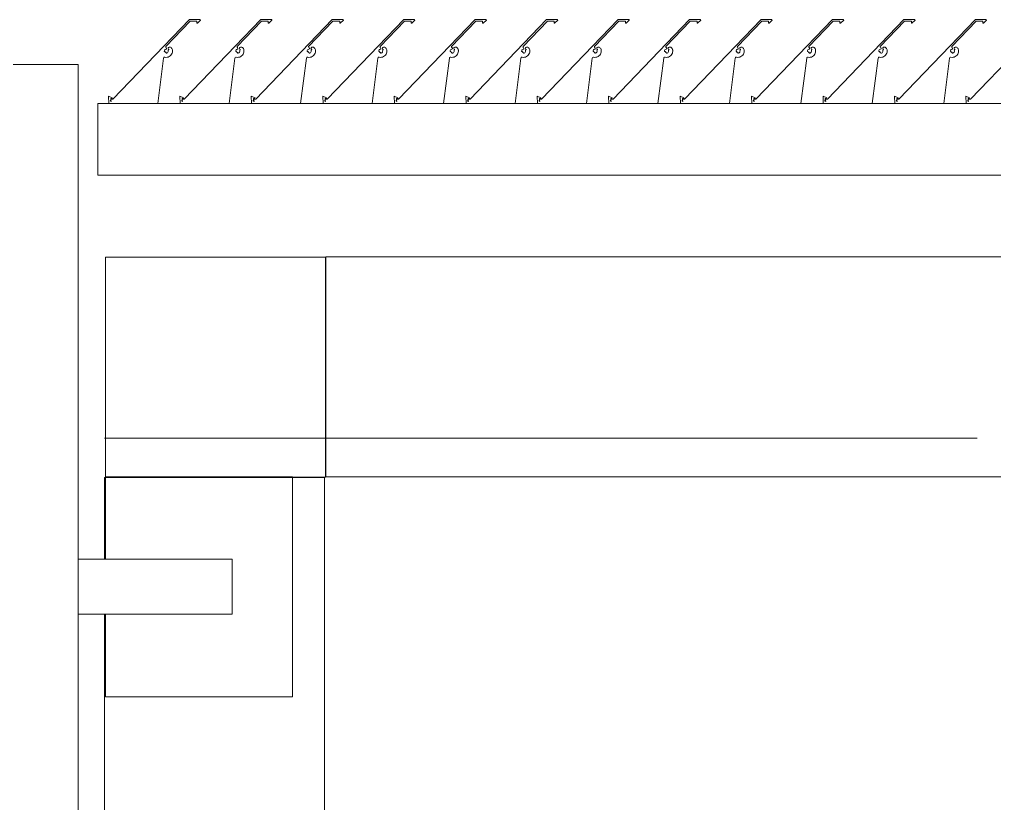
# Model space of a CAD drawing. Header units: millimetres. Extents: x -220592 to 404889, y -217665 to 38245.
# Drawn here: x 7743.56 to 7752.43, y -47856.54 to -47849.41 of the extents above; entities that cross this region are included whole.
import ezdxf

# ---------------------------------------------------------------- set-up
doc = ezdxf.new("R2010")
doc.units = ezdxf.units.MM
doc.linetypes.add('XKITLINE00', pattern=[0])
doc.layers.add('Part', color=7, linetype='Continuous', lineweight=0)
doc.layers.add('S-GRID', color=7, linetype='Continuous', lineweight=0)

# ---------------------------------------------------------------- blocks, each defined once
blk = doc.blocks.new('*A14995')
at = {"layer": 'Part', "color": 7, "linetype": 'XKITLINE00', "lineweight": 0}
for p, q in [((8.704217, 358.65), (8.704217, 356.65)), ((8.704217, 358.65), (39.399959, 358.65)), ((8.704217, 356.65), (90.53, 356.65))]:
    blk.add_line(p, q, dxfattribs=at)
blk = doc.blocks.new('*A15002')
at = {"layer": 'Part', "color": 7, "linetype": 'XKITLINE00', "lineweight": 0}
for p, q in [((8.7, 358.647687), (6.7, 358.647687)), ((6.7, 358.647687), (6.7, 356.647687)), ((8.7, 356.647687), (8.7, 358.647687)), ((6.7, 356.647687), (8.7, 356.647687))]:
    blk.add_line(p, q, dxfattribs=at)
blk = doc.blocks.new('*A15023')
at = {"layer": 'Part', "color": 7, "linetype": 'XKITLINE00', "lineweight": 0}
for p, q in [((14.565416, 360.082606), (15.261662, 360.807728)), ((15.268029, 360.792693), (15.046626, 360.561677)), ((15.261662, 360.807728), (15.360813, 360.807175)), ((15.329375, 360.79235), (15.268029, 360.792693)), ((15.329472, 360.77493), (15.329375, 360.79235)), ((15.334393, 360.773845), (15.329472, 360.77493)), ((15.363281, 360.802494), (15.334393, 360.773845)), ((15.360813, 360.807175), (15.363281, 360.802494)), ((15.034502, 360.524465), (15.03408, 360.517793)), ((15.03408, 360.517793), (15.04147, 360.515471)), ((15.037292, 360.530541), (15.034502, 360.524465)), ((15.042078, 360.535208), (15.037292, 360.530541)), ((15.04147, 360.515471), (15.042414, 360.508306)), ((15.049652, 360.538322), (15.042078, 360.535208)), ((15.042414, 360.508306), (15.049474, 360.509475)), ((15.046626, 360.561677), (15.045534, 360.556518)), ((15.045534, 360.556518), (15.050161, 360.552863)), ((15.049474, 360.509475), (15.05058, 360.50177)), ((15.053809, 360.542505), (15.049652, 360.538322)), ((15.050161, 360.552863), (15.054015, 360.548399)), ((15.05058, 360.50177), (15.057064, 360.502339)), ((15.054015, 360.548399), (15.053809, 360.542505)), ((15.057064, 360.502339), (15.062938, 360.505141)), ((15.062938, 360.505141), (15.06746, 360.509823)), ((15.06746, 360.509823), (15.070058, 360.515791)), ((15.068195, 360.543148), (15.068207, 360.549226)), ((15.071413, 360.537992), (15.068195, 360.543148)), ((15.068207, 360.549226), (15.071444, 360.55437)), ((15.069497, 360.528209), (15.071904, 360.53302)), ((15.070402, 360.522291), (15.069497, 360.528209)), ((15.070058, 360.515791), (15.070402, 360.522291)), ((15.076885, 360.53505), (15.071413, 360.537992)), ((15.071444, 360.55437), (15.076918, 360.55701)), ((15.071904, 360.53302), (15.076885, 360.53505)), ((15.076918, 360.55701), (15.084688, 360.556514)), ((15.084688, 360.556514), (15.090184, 360.554779)), ((15.090184, 360.554779), (15.095247, 360.552025)), ((15.095247, 360.552025), (15.09969, 360.548353)), ((15.09969, 360.548353), (15.103348, 360.5439)), ((15.105133, 360.500688), (15.10076, 360.491425)), ((15.103348, 360.5439), (15.106088, 360.53883)), ((15.107756, 360.510589), (15.105133, 360.500688)), ((15.106088, 360.53883), (15.107807, 360.533329)), ((15.108541, 360.520802), (15.107756, 360.510589)), ((15.107807, 360.533329), (15.108443, 360.527601)), ((15.108443, 360.527601), (15.108541, 360.520802)), ((15.026782, 360.456812), (14.973778, 360.043004)), ((15.028972, 360.461887), (15.026782, 360.456812)), ((15.033524, 360.465024), (15.028972, 360.461887)), ((15.039046, 360.465263), (15.033524, 360.465024)), ((15.04918, 360.463777), (15.039046, 360.465263)), ((15.059416, 360.464152), (15.04918, 360.463777)), ((15.069415, 360.466375), (15.059416, 360.464152)), ((15.078845, 360.470373), (15.069415, 360.466375)), ((15.087395, 360.476013), (15.078845, 360.470373)), ((15.094782, 360.483109), (15.087395, 360.476013)), ((15.10076, 360.491425), (15.094782, 360.483109)), ((14.528074, 360.043004), (14.52546, 360.110499)), ((14.52546, 360.110499), (14.558947, 360.094964)), ((14.546344, 360.089712), (14.543204, 360.064729)), ((14.543204, 360.064729), (14.549777, 360.062693)), ((14.558535, 360.089841), (14.546344, 360.089712)), ((14.546873, 360.079709), (14.565416, 360.082606)), ((14.549777, 360.062693), (14.546873, 360.079709)), ((14.558947, 360.094964), (14.558535, 360.089841))]:
    blk.add_line(p, q, dxfattribs=at)
blk = doc.blocks.new('*A15024')
at = {"layer": 'Part', "color": 7, "linetype": 'XKITLINE00', "lineweight": 0}
for p, q in [((13.915416, 360.082606), (14.611662, 360.807728)), ((14.618029, 360.792693), (14.396626, 360.561677)), ((14.611662, 360.807728), (14.710813, 360.807175)), ((14.679375, 360.79235), (14.618029, 360.792693)), ((14.679472, 360.77493), (14.679375, 360.79235)), ((14.684393, 360.773845), (14.679472, 360.77493)), ((14.713281, 360.802494), (14.684393, 360.773845)), ((14.710813, 360.807175), (14.713281, 360.802494)), ((14.384502, 360.524465), (14.38408, 360.517793)), ((14.38408, 360.517793), (14.39147, 360.515471)), ((14.387292, 360.530541), (14.384502, 360.524465)), ((14.392078, 360.535208), (14.387292, 360.530541)), ((14.39147, 360.515471), (14.392414, 360.508306)), ((14.399652, 360.538322), (14.392078, 360.535208)), ((14.392414, 360.508306), (14.399474, 360.509475)), ((14.396626, 360.561677), (14.395534, 360.556518)), ((14.395534, 360.556518), (14.400161, 360.552863)), ((14.399474, 360.509475), (14.40058, 360.50177)), ((14.403809, 360.542505), (14.399652, 360.538322)), ((14.400161, 360.552863), (14.404015, 360.548399)), ((14.40058, 360.50177), (14.407064, 360.502339)), ((14.404015, 360.548399), (14.403809, 360.542505)), ((14.407064, 360.502339), (14.412938, 360.505141)), ((14.412938, 360.505141), (14.41746, 360.509823)), ((14.41746, 360.509823), (14.420058, 360.515791)), ((14.418195, 360.543148), (14.418207, 360.549226)), ((14.421413, 360.537992), (14.418195, 360.543148)), ((14.418207, 360.549226), (14.421444, 360.55437)), ((14.419497, 360.528209), (14.421904, 360.53302)), ((14.420402, 360.522291), (14.419497, 360.528209)), ((14.420058, 360.515791), (14.420402, 360.522291)), ((14.426885, 360.53505), (14.421413, 360.537992)), ((14.421444, 360.55437), (14.426918, 360.55701)), ((14.421904, 360.53302), (14.426885, 360.53505)), ((14.426918, 360.55701), (14.434688, 360.556514)), ((14.434688, 360.556514), (14.440184, 360.554779)), ((14.440184, 360.554779), (14.445247, 360.552025)), ((14.445247, 360.552025), (14.44969, 360.548353)), ((14.44969, 360.548353), (14.453348, 360.5439)), ((14.455133, 360.500688), (14.45076, 360.491425)), ((14.453348, 360.5439), (14.456088, 360.53883)), ((14.457756, 360.510589), (14.455133, 360.500688)), ((14.456088, 360.53883), (14.457807, 360.533329)), ((14.458541, 360.520802), (14.457756, 360.510589)), ((14.457807, 360.533329), (14.458443, 360.527601)), ((14.458443, 360.527601), (14.458541, 360.520802)), ((14.376782, 360.456812), (14.323778, 360.043004)), ((14.378972, 360.461887), (14.376782, 360.456812)), ((14.383524, 360.465024), (14.378972, 360.461887)), ((14.389046, 360.465263), (14.383524, 360.465024)), ((14.39918, 360.463777), (14.389046, 360.465263)), ((14.409416, 360.464152), (14.39918, 360.463777)), ((14.419415, 360.466375), (14.409416, 360.464152)), ((14.428845, 360.470373), (14.419415, 360.466375)), ((14.437395, 360.476013), (14.428845, 360.470373)), ((14.444782, 360.483109), (14.437395, 360.476013)), ((14.45076, 360.491425), (14.444782, 360.483109)), ((13.878074, 360.043004), (13.87546, 360.110499)), ((13.87546, 360.110499), (13.908947, 360.094964)), ((13.896344, 360.089712), (13.893204, 360.064729)), ((13.893204, 360.064729), (13.899777, 360.062693)), ((13.908535, 360.089841), (13.896344, 360.089712)), ((13.896873, 360.079709), (13.915416, 360.082606)), ((13.899777, 360.062693), (13.896873, 360.079709)), ((13.908947, 360.094964), (13.908535, 360.089841))]:
    blk.add_line(p, q, dxfattribs=at)
blk = doc.blocks.new('*A15025')
at = {"layer": 'Part', "color": 7, "linetype": 'XKITLINE00', "lineweight": 0}
for p, q in [((13.265416, 360.082606), (13.961662, 360.807728)), ((13.968029, 360.792693), (13.746626, 360.561677)), ((13.961662, 360.807728), (14.060813, 360.807175)), ((14.029375, 360.79235), (13.968029, 360.792693)), ((14.029472, 360.77493), (14.029375, 360.79235)), ((14.034393, 360.773845), (14.029472, 360.77493)), ((14.063281, 360.802494), (14.034393, 360.773845)), ((14.060813, 360.807175), (14.063281, 360.802494)), ((13.734502, 360.524465), (13.73408, 360.517793)), ((13.73408, 360.517793), (13.74147, 360.515471)), ((13.737292, 360.530541), (13.734502, 360.524465)), ((13.742078, 360.535208), (13.737292, 360.530541)), ((13.74147, 360.515471), (13.742414, 360.508306)), ((13.749652, 360.538322), (13.742078, 360.535208)), ((13.742414, 360.508306), (13.749474, 360.509475)), ((13.746626, 360.561677), (13.745534, 360.556518)), ((13.745534, 360.556518), (13.750161, 360.552863)), ((13.749474, 360.509475), (13.75058, 360.50177)), ((13.753809, 360.542505), (13.749652, 360.538322)), ((13.750161, 360.552863), (13.754015, 360.548399)), ((13.75058, 360.50177), (13.757064, 360.502339)), ((13.754015, 360.548399), (13.753809, 360.542505)), ((13.757064, 360.502339), (13.762938, 360.505141)), ((13.762938, 360.505141), (13.76746, 360.509823)), ((13.76746, 360.509823), (13.770058, 360.515791)), ((13.768195, 360.543148), (13.768207, 360.549226)), ((13.771413, 360.537992), (13.768195, 360.543148)), ((13.768207, 360.549226), (13.771444, 360.55437)), ((13.769497, 360.528209), (13.771904, 360.53302)), ((13.770402, 360.522291), (13.769497, 360.528209)), ((13.770058, 360.515791), (13.770402, 360.522291)), ((13.776885, 360.53505), (13.771413, 360.537992)), ((13.771444, 360.55437), (13.776918, 360.55701)), ((13.771904, 360.53302), (13.776885, 360.53505)), ((13.776918, 360.55701), (13.784688, 360.556514)), ((13.784688, 360.556514), (13.790184, 360.554779)), ((13.790184, 360.554779), (13.795247, 360.552025)), ((13.795247, 360.552025), (13.79969, 360.548353)), ((13.79969, 360.548353), (13.803348, 360.5439)), ((13.805133, 360.500688), (13.80076, 360.491425)), ((13.803348, 360.5439), (13.806088, 360.53883)), ((13.807756, 360.510589), (13.805133, 360.500688)), ((13.806088, 360.53883), (13.807807, 360.533329)), ((13.808541, 360.520802), (13.807756, 360.510589)), ((13.807807, 360.533329), (13.808443, 360.527601)), ((13.808443, 360.527601), (13.808541, 360.520802)), ((13.726782, 360.456812), (13.673778, 360.043004)), ((13.728972, 360.461887), (13.726782, 360.456812)), ((13.733524, 360.465024), (13.728972, 360.461887)), ((13.739046, 360.465263), (13.733524, 360.465024)), ((13.74918, 360.463777), (13.739046, 360.465263)), ((13.759416, 360.464152), (13.74918, 360.463777)), ((13.769415, 360.466375), (13.759416, 360.464152)), ((13.778845, 360.470373), (13.769415, 360.466375)), ((13.787395, 360.476013), (13.778845, 360.470373)), ((13.794782, 360.483109), (13.787395, 360.476013)), ((13.80076, 360.491425), (13.794782, 360.483109)), ((13.228074, 360.043004), (13.22546, 360.110499)), ((13.22546, 360.110499), (13.258947, 360.094964)), ((13.246344, 360.089712), (13.243204, 360.064729)), ((13.243204, 360.064729), (13.249777, 360.062693)), ((13.258535, 360.089841), (13.246344, 360.089712)), ((13.246873, 360.079709), (13.265416, 360.082606)), ((13.249777, 360.062693), (13.246873, 360.079709)), ((13.258947, 360.094964), (13.258535, 360.089841))]:
    blk.add_line(p, q, dxfattribs=at)
blk = doc.blocks.new('*A15026')
at = {"layer": 'Part', "color": 7, "linetype": 'XKITLINE00', "lineweight": 0}
for p, q in [((12.615416, 360.082606), (13.311662, 360.807728)), ((13.318029, 360.792693), (13.096626, 360.561677)), ((13.311662, 360.807728), (13.410813, 360.807175)), ((13.379375, 360.79235), (13.318029, 360.792693)), ((13.379472, 360.77493), (13.379375, 360.79235)), ((13.384393, 360.773845), (13.379472, 360.77493)), ((13.413281, 360.802494), (13.384393, 360.773845)), ((13.410813, 360.807175), (13.413281, 360.802494)), ((13.084502, 360.524465), (13.08408, 360.517793)), ((13.08408, 360.517793), (13.09147, 360.515471)), ((13.087292, 360.530541), (13.084502, 360.524465)), ((13.092078, 360.535208), (13.087292, 360.530541)), ((13.09147, 360.515471), (13.092414, 360.508306)), ((13.099652, 360.538322), (13.092078, 360.535208)), ((13.092414, 360.508306), (13.099474, 360.509475)), ((13.096626, 360.561677), (13.095534, 360.556518)), ((13.095534, 360.556518), (13.100161, 360.552863)), ((13.099474, 360.509475), (13.10058, 360.50177)), ((13.103809, 360.542505), (13.099652, 360.538322)), ((13.100161, 360.552863), (13.104015, 360.548399)), ((13.10058, 360.50177), (13.107064, 360.502339)), ((13.104015, 360.548399), (13.103809, 360.542505)), ((13.107064, 360.502339), (13.112938, 360.505141)), ((13.112938, 360.505141), (13.11746, 360.509823)), ((13.11746, 360.509823), (13.120058, 360.515791)), ((13.118195, 360.543148), (13.118207, 360.549226)), ((13.121413, 360.537992), (13.118195, 360.543148)), ((13.118207, 360.549226), (13.121444, 360.55437)), ((13.119497, 360.528209), (13.121904, 360.53302)), ((13.120402, 360.522291), (13.119497, 360.528209)), ((13.120058, 360.515791), (13.120402, 360.522291)), ((13.126885, 360.53505), (13.121413, 360.537992)), ((13.121444, 360.55437), (13.126918, 360.55701)), ((13.121904, 360.53302), (13.126885, 360.53505)), ((13.126918, 360.55701), (13.134688, 360.556514)), ((13.134688, 360.556514), (13.140184, 360.554779)), ((13.140184, 360.554779), (13.145247, 360.552025)), ((13.145247, 360.552025), (13.14969, 360.548353)), ((13.14969, 360.548353), (13.153348, 360.5439)), ((13.155133, 360.500688), (13.15076, 360.491425)), ((13.153348, 360.5439), (13.156088, 360.53883)), ((13.157756, 360.510589), (13.155133, 360.500688)), ((13.156088, 360.53883), (13.157807, 360.533329)), ((13.158541, 360.520802), (13.157756, 360.510589)), ((13.157807, 360.533329), (13.158443, 360.527601)), ((13.158443, 360.527601), (13.158541, 360.520802)), ((13.076782, 360.456812), (13.023778, 360.043004)), ((13.078972, 360.461887), (13.076782, 360.456812)), ((13.083524, 360.465024), (13.078972, 360.461887)), ((13.089046, 360.465263), (13.083524, 360.465024)), ((13.09918, 360.463777), (13.089046, 360.465263)), ((13.109416, 360.464152), (13.09918, 360.463777)), ((13.119415, 360.466375), (13.109416, 360.464152)), ((13.128845, 360.470373), (13.119415, 360.466375)), ((13.137395, 360.476013), (13.128845, 360.470373)), ((13.144782, 360.483109), (13.137395, 360.476013)), ((13.15076, 360.491425), (13.144782, 360.483109)), ((12.578074, 360.043004), (12.57546, 360.110499)), ((12.57546, 360.110499), (12.608947, 360.094964)), ((12.596344, 360.089712), (12.593204, 360.064729)), ((12.593204, 360.064729), (12.599777, 360.062693)), ((12.608535, 360.089841), (12.596344, 360.089712)), ((12.596873, 360.079709), (12.615416, 360.082606)), ((12.599777, 360.062693), (12.596873, 360.079709)), ((12.608947, 360.094964), (12.608535, 360.089841))]:
    blk.add_line(p, q, dxfattribs=at)
blk = doc.blocks.new('*A15027')
at = {"layer": 'Part', "color": 7, "linetype": 'XKITLINE00', "lineweight": 0}
for p, q in [((11.965416, 360.082606), (12.661662, 360.807728)), ((12.668029, 360.792693), (12.446626, 360.561677)), ((12.661662, 360.807728), (12.760813, 360.807175)), ((12.729375, 360.79235), (12.668029, 360.792693)), ((12.729472, 360.77493), (12.729375, 360.79235)), ((12.734393, 360.773845), (12.729472, 360.77493)), ((12.763281, 360.802494), (12.734393, 360.773845)), ((12.760813, 360.807175), (12.763281, 360.802494)), ((12.434502, 360.524465), (12.43408, 360.517793)), ((12.43408, 360.517793), (12.44147, 360.515471)), ((12.437292, 360.530541), (12.434502, 360.524465)), ((12.442078, 360.535208), (12.437292, 360.530541)), ((12.44147, 360.515471), (12.442414, 360.508306)), ((12.449652, 360.538322), (12.442078, 360.535208)), ((12.442414, 360.508306), (12.449474, 360.509475)), ((12.446626, 360.561677), (12.445534, 360.556518)), ((12.445534, 360.556518), (12.450161, 360.552863)), ((12.449474, 360.509475), (12.45058, 360.50177)), ((12.453809, 360.542505), (12.449652, 360.538322)), ((12.450161, 360.552863), (12.454015, 360.548399)), ((12.45058, 360.50177), (12.457064, 360.502339)), ((12.454015, 360.548399), (12.453809, 360.542505)), ((12.457064, 360.502339), (12.462938, 360.505141)), ((12.462938, 360.505141), (12.46746, 360.509823)), ((12.46746, 360.509823), (12.470058, 360.515791)), ((12.468195, 360.543148), (12.468207, 360.549226)), ((12.471413, 360.537992), (12.468195, 360.543148)), ((12.468207, 360.549226), (12.471444, 360.55437)), ((12.469497, 360.528209), (12.471904, 360.53302)), ((12.470402, 360.522291), (12.469497, 360.528209)), ((12.470058, 360.515791), (12.470402, 360.522291)), ((12.476885, 360.53505), (12.471413, 360.537992)), ((12.471444, 360.55437), (12.476918, 360.55701)), ((12.471904, 360.53302), (12.476885, 360.53505)), ((12.476918, 360.55701), (12.484688, 360.556514)), ((12.484688, 360.556514), (12.490184, 360.554779)), ((12.490184, 360.554779), (12.495247, 360.552025)), ((12.495247, 360.552025), (12.49969, 360.548353)), ((12.49969, 360.548353), (12.503348, 360.5439)), ((12.505133, 360.500688), (12.50076, 360.491425)), ((12.503348, 360.5439), (12.506088, 360.53883)), ((12.507756, 360.510589), (12.505133, 360.500688)), ((12.506088, 360.53883), (12.507807, 360.533329)), ((12.508541, 360.520802), (12.507756, 360.510589)), ((12.507807, 360.533329), (12.508443, 360.527601)), ((12.508443, 360.527601), (12.508541, 360.520802)), ((12.426782, 360.456812), (12.373778, 360.043004)), ((12.428972, 360.461887), (12.426782, 360.456812)), ((12.433524, 360.465024), (12.428972, 360.461887)), ((12.439046, 360.465263), (12.433524, 360.465024)), ((12.44918, 360.463777), (12.439046, 360.465263)), ((12.459416, 360.464152), (12.44918, 360.463777)), ((12.469415, 360.466375), (12.459416, 360.464152)), ((12.478845, 360.470373), (12.469415, 360.466375)), ((12.487395, 360.476013), (12.478845, 360.470373)), ((12.494782, 360.483109), (12.487395, 360.476013)), ((12.50076, 360.491425), (12.494782, 360.483109)), ((11.928074, 360.043004), (11.92546, 360.110499)), ((11.92546, 360.110499), (11.958947, 360.094964)), ((11.946344, 360.089712), (11.943204, 360.064729)), ((11.943204, 360.064729), (11.949777, 360.062693)), ((11.958535, 360.089841), (11.946344, 360.089712)), ((11.946873, 360.079709), (11.965416, 360.082606)), ((11.949777, 360.062693), (11.946873, 360.079709)), ((11.958947, 360.094964), (11.958535, 360.089841))]:
    blk.add_line(p, q, dxfattribs=at)
blk = doc.blocks.new('*A15028')
at = {"layer": 'Part', "color": 7, "linetype": 'XKITLINE00', "lineweight": 0}
for p, q in [((11.315416, 360.082606), (12.011662, 360.807728)), ((12.018029, 360.792693), (11.796626, 360.561677)), ((12.011662, 360.807728), (12.110813, 360.807175)), ((12.079375, 360.79235), (12.018029, 360.792693)), ((12.079472, 360.77493), (12.079375, 360.79235)), ((12.084393, 360.773845), (12.079472, 360.77493)), ((12.113281, 360.802494), (12.084393, 360.773845)), ((12.110813, 360.807175), (12.113281, 360.802494)), ((11.784502, 360.524465), (11.78408, 360.517793)), ((11.78408, 360.517793), (11.79147, 360.515471)), ((11.787292, 360.530541), (11.784502, 360.524465)), ((11.792078, 360.535208), (11.787292, 360.530541)), ((11.79147, 360.515471), (11.792414, 360.508306)), ((11.799652, 360.538322), (11.792078, 360.535208)), ((11.792414, 360.508306), (11.799474, 360.509475)), ((11.796626, 360.561677), (11.795534, 360.556518)), ((11.795534, 360.556518), (11.800161, 360.552863)), ((11.799474, 360.509475), (11.80058, 360.50177)), ((11.803809, 360.542505), (11.799652, 360.538322)), ((11.800161, 360.552863), (11.804015, 360.548399)), ((11.80058, 360.50177), (11.807064, 360.502339)), ((11.804015, 360.548399), (11.803809, 360.542505)), ((11.807064, 360.502339), (11.812938, 360.505141)), ((11.812938, 360.505141), (11.81746, 360.509823)), ((11.81746, 360.509823), (11.820058, 360.515791)), ((11.818195, 360.543148), (11.818207, 360.549226)), ((11.821413, 360.537992), (11.818195, 360.543148)), ((11.818207, 360.549226), (11.821444, 360.55437)), ((11.819497, 360.528209), (11.821904, 360.53302)), ((11.820402, 360.522291), (11.819497, 360.528209)), ((11.820058, 360.515791), (11.820402, 360.522291)), ((11.826885, 360.53505), (11.821413, 360.537992)), ((11.821444, 360.55437), (11.826918, 360.55701)), ((11.821904, 360.53302), (11.826885, 360.53505)), ((11.826918, 360.55701), (11.834688, 360.556514)), ((11.834688, 360.556514), (11.840184, 360.554779)), ((11.840184, 360.554779), (11.845247, 360.552025)), ((11.845247, 360.552025), (11.84969, 360.548353)), ((11.84969, 360.548353), (11.853348, 360.5439)), ((11.855133, 360.500688), (11.85076, 360.491425)), ((11.853348, 360.5439), (11.856088, 360.53883)), ((11.857756, 360.510589), (11.855133, 360.500688)), ((11.856088, 360.53883), (11.857807, 360.533329)), ((11.858541, 360.520802), (11.857756, 360.510589)), ((11.857807, 360.533329), (11.858443, 360.527601)), ((11.858443, 360.527601), (11.858541, 360.520802)), ((11.776782, 360.456812), (11.723778, 360.043004)), ((11.778972, 360.461887), (11.776782, 360.456812)), ((11.783524, 360.465024), (11.778972, 360.461887)), ((11.789046, 360.465263), (11.783524, 360.465024)), ((11.79918, 360.463777), (11.789046, 360.465263)), ((11.809416, 360.464152), (11.79918, 360.463777)), ((11.819415, 360.466375), (11.809416, 360.464152)), ((11.828845, 360.470373), (11.819415, 360.466375)), ((11.837395, 360.476013), (11.828845, 360.470373)), ((11.844782, 360.483109), (11.837395, 360.476013)), ((11.85076, 360.491425), (11.844782, 360.483109)), ((11.278074, 360.043004), (11.27546, 360.110499)), ((11.27546, 360.110499), (11.308947, 360.094964)), ((11.296344, 360.089712), (11.293204, 360.064729)), ((11.293204, 360.064729), (11.299777, 360.062693)), ((11.308535, 360.089841), (11.296344, 360.089712)), ((11.296873, 360.079709), (11.315416, 360.082606)), ((11.299777, 360.062693), (11.296873, 360.079709)), ((11.308947, 360.094964), (11.308535, 360.089841))]:
    blk.add_line(p, q, dxfattribs=at)
blk = doc.blocks.new('*A15029')
at = {"layer": 'Part', "color": 7, "linetype": 'XKITLINE00', "lineweight": 0}
for p, q in [((10.665416, 360.082606), (11.361662, 360.807728)), ((11.368029, 360.792693), (11.146626, 360.561677)), ((11.361662, 360.807728), (11.460813, 360.807175)), ((11.429375, 360.79235), (11.368029, 360.792693)), ((11.429472, 360.77493), (11.429375, 360.79235)), ((11.434393, 360.773845), (11.429472, 360.77493)), ((11.463281, 360.802494), (11.434393, 360.773845)), ((11.460813, 360.807175), (11.463281, 360.802494)), ((11.134502, 360.524465), (11.13408, 360.517793)), ((11.13408, 360.517793), (11.14147, 360.515471)), ((11.137292, 360.530541), (11.134502, 360.524465)), ((11.142078, 360.535208), (11.137292, 360.530541)), ((11.14147, 360.515471), (11.142414, 360.508306)), ((11.149652, 360.538322), (11.142078, 360.535208)), ((11.142414, 360.508306), (11.149474, 360.509475)), ((11.146626, 360.561677), (11.145534, 360.556518)), ((11.145534, 360.556518), (11.150161, 360.552863)), ((11.149474, 360.509475), (11.15058, 360.50177)), ((11.153809, 360.542505), (11.149652, 360.538322)), ((11.150161, 360.552863), (11.154015, 360.548399)), ((11.15058, 360.50177), (11.157064, 360.502339)), ((11.154015, 360.548399), (11.153809, 360.542505)), ((11.157064, 360.502339), (11.162938, 360.505141)), ((11.162938, 360.505141), (11.16746, 360.509823)), ((11.16746, 360.509823), (11.170058, 360.515791)), ((11.168195, 360.543148), (11.168207, 360.549226)), ((11.171413, 360.537992), (11.168195, 360.543148)), ((11.168207, 360.549226), (11.171444, 360.55437)), ((11.169497, 360.528209), (11.171904, 360.53302)), ((11.170402, 360.522291), (11.169497, 360.528209)), ((11.170058, 360.515791), (11.170402, 360.522291)), ((11.176885, 360.53505), (11.171413, 360.537992)), ((11.171444, 360.55437), (11.176918, 360.55701)), ((11.171904, 360.53302), (11.176885, 360.53505)), ((11.176918, 360.55701), (11.184688, 360.556514)), ((11.184688, 360.556514), (11.190184, 360.554779)), ((11.190184, 360.554779), (11.195247, 360.552025)), ((11.195247, 360.552025), (11.19969, 360.548353)), ((11.19969, 360.548353), (11.203348, 360.5439)), ((11.205133, 360.500688), (11.20076, 360.491425)), ((11.203348, 360.5439), (11.206088, 360.53883)), ((11.207756, 360.510589), (11.205133, 360.500688)), ((11.206088, 360.53883), (11.207807, 360.533329)), ((11.208541, 360.520802), (11.207756, 360.510589)), ((11.207807, 360.533329), (11.208443, 360.527601)), ((11.208443, 360.527601), (11.208541, 360.520802)), ((11.126782, 360.456812), (11.073778, 360.043004)), ((11.128972, 360.461887), (11.126782, 360.456812)), ((11.133524, 360.465024), (11.128972, 360.461887)), ((11.139046, 360.465263), (11.133524, 360.465024)), ((11.14918, 360.463777), (11.139046, 360.465263)), ((11.159416, 360.464152), (11.14918, 360.463777)), ((11.169415, 360.466375), (11.159416, 360.464152)), ((11.178845, 360.470373), (11.169415, 360.466375)), ((11.187395, 360.476013), (11.178845, 360.470373)), ((11.194782, 360.483109), (11.187395, 360.476013)), ((11.20076, 360.491425), (11.194782, 360.483109)), ((10.628074, 360.043004), (10.62546, 360.110499)), ((10.62546, 360.110499), (10.658947, 360.094964)), ((10.646344, 360.089712), (10.643204, 360.064729)), ((10.643204, 360.064729), (10.649777, 360.062693)), ((10.658535, 360.089841), (10.646344, 360.089712)), ((10.646873, 360.079709), (10.665416, 360.082606)), ((10.649777, 360.062693), (10.646873, 360.079709)), ((10.658947, 360.094964), (10.658535, 360.089841))]:
    blk.add_line(p, q, dxfattribs=at)
blk = doc.blocks.new('*A15030')
at = {"layer": 'Part', "color": 7, "linetype": 'XKITLINE00', "lineweight": 0}
for p, q in [((10.015416, 360.082606), (10.711662, 360.807728)), ((10.718029, 360.792693), (10.496626, 360.561677)), ((10.711662, 360.807728), (10.810813, 360.807175)), ((10.779375, 360.79235), (10.718029, 360.792693)), ((10.779472, 360.77493), (10.779375, 360.79235)), ((10.784393, 360.773845), (10.779472, 360.77493)), ((10.813281, 360.802494), (10.784393, 360.773845)), ((10.810813, 360.807175), (10.813281, 360.802494)), ((10.484502, 360.524465), (10.48408, 360.517793)), ((10.48408, 360.517793), (10.49147, 360.515471)), ((10.487292, 360.530541), (10.484502, 360.524465)), ((10.492078, 360.535208), (10.487292, 360.530541)), ((10.49147, 360.515471), (10.492414, 360.508306)), ((10.499652, 360.538322), (10.492078, 360.535208)), ((10.492414, 360.508306), (10.499474, 360.509475)), ((10.496626, 360.561677), (10.495534, 360.556518)), ((10.495534, 360.556518), (10.500161, 360.552863)), ((10.499474, 360.509475), (10.50058, 360.50177)), ((10.503809, 360.542505), (10.499652, 360.538322)), ((10.500161, 360.552863), (10.504015, 360.548399)), ((10.50058, 360.50177), (10.507064, 360.502339)), ((10.504015, 360.548399), (10.503809, 360.542505)), ((10.507064, 360.502339), (10.512938, 360.505141)), ((10.512938, 360.505141), (10.51746, 360.509823)), ((10.51746, 360.509823), (10.520058, 360.515791)), ((10.518195, 360.543148), (10.518207, 360.549226)), ((10.521413, 360.537992), (10.518195, 360.543148)), ((10.518207, 360.549226), (10.521444, 360.55437)), ((10.519497, 360.528209), (10.521904, 360.53302)), ((10.520402, 360.522291), (10.519497, 360.528209)), ((10.520058, 360.515791), (10.520402, 360.522291)), ((10.526885, 360.53505), (10.521413, 360.537992)), ((10.521444, 360.55437), (10.526918, 360.55701)), ((10.521904, 360.53302), (10.526885, 360.53505)), ((10.526918, 360.55701), (10.534688, 360.556514)), ((10.534688, 360.556514), (10.540184, 360.554779)), ((10.540184, 360.554779), (10.545247, 360.552025)), ((10.545247, 360.552025), (10.54969, 360.548353)), ((10.54969, 360.548353), (10.553348, 360.5439)), ((10.555133, 360.500688), (10.55076, 360.491425)), ((10.553348, 360.5439), (10.556088, 360.53883)), ((10.557756, 360.510589), (10.555133, 360.500688)), ((10.556088, 360.53883), (10.557807, 360.533329)), ((10.558541, 360.520802), (10.557756, 360.510589)), ((10.557807, 360.533329), (10.558443, 360.527601)), ((10.558443, 360.527601), (10.558541, 360.520802)), ((10.476782, 360.456812), (10.423778, 360.043004)), ((10.478972, 360.461887), (10.476782, 360.456812)), ((10.483524, 360.465024), (10.478972, 360.461887)), ((10.489046, 360.465263), (10.483524, 360.465024)), ((10.49918, 360.463777), (10.489046, 360.465263)), ((10.509416, 360.464152), (10.49918, 360.463777)), ((10.519415, 360.466375), (10.509416, 360.464152)), ((10.528845, 360.470373), (10.519415, 360.466375)), ((10.537395, 360.476013), (10.528845, 360.470373)), ((10.544782, 360.483109), (10.537395, 360.476013)), ((10.55076, 360.491425), (10.544782, 360.483109)), ((9.978074, 360.043004), (9.97546, 360.110499)), ((9.97546, 360.110499), (10.008947, 360.094964)), ((9.996344, 360.089712), (9.993204, 360.064729)), ((9.993204, 360.064729), (9.999777, 360.062693)), ((10.008535, 360.089841), (9.996344, 360.089712)), ((9.996873, 360.079709), (10.015416, 360.082606)), ((9.999777, 360.062693), (9.996873, 360.079709)), ((10.008947, 360.094964), (10.008535, 360.089841))]:
    blk.add_line(p, q, dxfattribs=at)
blk = doc.blocks.new('*A15031')
at = {"layer": 'Part', "color": 7, "linetype": 'XKITLINE00', "lineweight": 0}
for p, q in [((9.365416, 360.082606), (10.061662, 360.807728)), ((10.068029, 360.792693), (9.846626, 360.561677)), ((10.061662, 360.807728), (10.160813, 360.807175)), ((10.129375, 360.79235), (10.068029, 360.792693)), ((10.129472, 360.77493), (10.129375, 360.79235)), ((10.134393, 360.773845), (10.129472, 360.77493)), ((10.163281, 360.802494), (10.134393, 360.773845)), ((10.160813, 360.807175), (10.163281, 360.802494)), ((9.834502, 360.524465), (9.83408, 360.517793)), ((9.83408, 360.517793), (9.84147, 360.515471)), ((9.837292, 360.530541), (9.834502, 360.524465)), ((9.842078, 360.535208), (9.837292, 360.530541)), ((9.84147, 360.515471), (9.842414, 360.508306)), ((9.849652, 360.538322), (9.842078, 360.535208)), ((9.842414, 360.508306), (9.849474, 360.509475)), ((9.846626, 360.561677), (9.845534, 360.556518)), ((9.845534, 360.556518), (9.850161, 360.552863)), ((9.849474, 360.509475), (9.85058, 360.50177)), ((9.853809, 360.542505), (9.849652, 360.538322)), ((9.850161, 360.552863), (9.854015, 360.548399)), ((9.85058, 360.50177), (9.857064, 360.502339)), ((9.854015, 360.548399), (9.853809, 360.542505)), ((9.857064, 360.502339), (9.862938, 360.505141)), ((9.862938, 360.505141), (9.86746, 360.509823)), ((9.86746, 360.509823), (9.870058, 360.515791)), ((9.868195, 360.543148), (9.868207, 360.549226)), ((9.871413, 360.537992), (9.868195, 360.543148)), ((9.868207, 360.549226), (9.871444, 360.55437)), ((9.869497, 360.528209), (9.871904, 360.53302)), ((9.870402, 360.522291), (9.869497, 360.528209)), ((9.870058, 360.515791), (9.870402, 360.522291)), ((9.876885, 360.53505), (9.871413, 360.537992)), ((9.871444, 360.55437), (9.876918, 360.55701)), ((9.871904, 360.53302), (9.876885, 360.53505)), ((9.876918, 360.55701), (9.884688, 360.556514)), ((9.884688, 360.556514), (9.890184, 360.554779)), ((9.890184, 360.554779), (9.895247, 360.552025)), ((9.895247, 360.552025), (9.89969, 360.548353)), ((9.89969, 360.548353), (9.903348, 360.5439)), ((9.905133, 360.500688), (9.90076, 360.491425)), ((9.903348, 360.5439), (9.906088, 360.53883)), ((9.907756, 360.510589), (9.905133, 360.500688)), ((9.906088, 360.53883), (9.907807, 360.533329)), ((9.908541, 360.520802), (9.907756, 360.510589)), ((9.907807, 360.533329), (9.908443, 360.527601)), ((9.908443, 360.527601), (9.908541, 360.520802)), ((9.826782, 360.456812), (9.773778, 360.043004)), ((9.828972, 360.461887), (9.826782, 360.456812)), ((9.833524, 360.465024), (9.828972, 360.461887)), ((9.839046, 360.465263), (9.833524, 360.465024)), ((9.84918, 360.463777), (9.839046, 360.465263)), ((9.859416, 360.464152), (9.84918, 360.463777)), ((9.869415, 360.466375), (9.859416, 360.464152)), ((9.878845, 360.470373), (9.869415, 360.466375)), ((9.887395, 360.476013), (9.878845, 360.470373)), ((9.894782, 360.483109), (9.887395, 360.476013)), ((9.90076, 360.491425), (9.894782, 360.483109)), ((9.328074, 360.043004), (9.32546, 360.110499)), ((9.32546, 360.110499), (9.358947, 360.094964)), ((9.346344, 360.089712), (9.343204, 360.064729)), ((9.343204, 360.064729), (9.349777, 360.062693)), ((9.358535, 360.089841), (9.346344, 360.089712)), ((9.346873, 360.079709), (9.365416, 360.082606)), ((9.349777, 360.062693), (9.346873, 360.079709)), ((9.358947, 360.094964), (9.358535, 360.089841))]:
    blk.add_line(p, q, dxfattribs=at)
blk = doc.blocks.new('*A15032')
at = {"layer": 'Part', "color": 7, "linetype": 'XKITLINE00', "lineweight": 0}
for p, q in [((8.715416, 360.082606), (9.411662, 360.807728)), ((9.418029, 360.792693), (9.196626, 360.561677)), ((9.411662, 360.807728), (9.510813, 360.807175)), ((9.479375, 360.79235), (9.418029, 360.792693)), ((9.479472, 360.77493), (9.479375, 360.79235)), ((9.484393, 360.773845), (9.479472, 360.77493)), ((9.513281, 360.802494), (9.484393, 360.773845)), ((9.510813, 360.807175), (9.513281, 360.802494)), ((9.184502, 360.524465), (9.18408, 360.517793)), ((9.18408, 360.517793), (9.19147, 360.515471)), ((9.187292, 360.530541), (9.184502, 360.524465)), ((9.192078, 360.535208), (9.187292, 360.530541)), ((9.19147, 360.515471), (9.192414, 360.508306)), ((9.199652, 360.538322), (9.192078, 360.535208)), ((9.192414, 360.508306), (9.199474, 360.509475)), ((9.196626, 360.561677), (9.195534, 360.556518)), ((9.195534, 360.556518), (9.200161, 360.552863)), ((9.199474, 360.509475), (9.20058, 360.50177)), ((9.203809, 360.542505), (9.199652, 360.538322)), ((9.200161, 360.552863), (9.204015, 360.548399)), ((9.20058, 360.50177), (9.207064, 360.502339)), ((9.204015, 360.548399), (9.203809, 360.542505)), ((9.207064, 360.502339), (9.212938, 360.505141)), ((9.212938, 360.505141), (9.21746, 360.509823)), ((9.21746, 360.509823), (9.220058, 360.515791)), ((9.218195, 360.543148), (9.218207, 360.549226)), ((9.221413, 360.537992), (9.218195, 360.543148)), ((9.218207, 360.549226), (9.221444, 360.55437)), ((9.219497, 360.528209), (9.221904, 360.53302)), ((9.220402, 360.522291), (9.219497, 360.528209)), ((9.220058, 360.515791), (9.220402, 360.522291)), ((9.226885, 360.53505), (9.221413, 360.537992)), ((9.221444, 360.55437), (9.226918, 360.55701)), ((9.221904, 360.53302), (9.226885, 360.53505)), ((9.226918, 360.55701), (9.234688, 360.556514)), ((9.234688, 360.556514), (9.240184, 360.554779)), ((9.240184, 360.554779), (9.245247, 360.552025)), ((9.245247, 360.552025), (9.24969, 360.548353)), ((9.24969, 360.548353), (9.253348, 360.5439)), ((9.255133, 360.500688), (9.25076, 360.491425)), ((9.253348, 360.5439), (9.256088, 360.53883)), ((9.257756, 360.510589), (9.255133, 360.500688)), ((9.256088, 360.53883), (9.257807, 360.533329)), ((9.258541, 360.520802), (9.257756, 360.510589)), ((9.257807, 360.533329), (9.258443, 360.527601)), ((9.258443, 360.527601), (9.258541, 360.520802)), ((9.176782, 360.456812), (9.123778, 360.043004)), ((9.178972, 360.461887), (9.176782, 360.456812)), ((9.183524, 360.465024), (9.178972, 360.461887)), ((9.189046, 360.465263), (9.183524, 360.465024)), ((9.19918, 360.463777), (9.189046, 360.465263)), ((9.209416, 360.464152), (9.19918, 360.463777)), ((9.219415, 360.466375), (9.209416, 360.464152)), ((9.228845, 360.470373), (9.219415, 360.466375)), ((9.237395, 360.476013), (9.228845, 360.470373)), ((9.244782, 360.483109), (9.237395, 360.476013)), ((9.25076, 360.491425), (9.244782, 360.483109)), ((8.678074, 360.043004), (8.67546, 360.110499)), ((8.67546, 360.110499), (8.708947, 360.094964)), ((8.696344, 360.089712), (8.693204, 360.064729)), ((8.693204, 360.064729), (8.699777, 360.062693)), ((8.708535, 360.089841), (8.696344, 360.089712)), ((8.696873, 360.079709), (8.715416, 360.082606)), ((8.699777, 360.062693), (8.696873, 360.079709)), ((8.708947, 360.094964), (8.708535, 360.089841))]:
    blk.add_line(p, q, dxfattribs=at)
blk = doc.blocks.new('*A15033')
at = {"layer": 'Part', "color": 7, "linetype": 'XKITLINE00', "lineweight": 0}
for p, q in [((8.065416, 360.082606), (8.761662, 360.807728)), ((8.768029, 360.792693), (8.546626, 360.561677)), ((8.761662, 360.807728), (8.860813, 360.807175)), ((8.829375, 360.79235), (8.768029, 360.792693)), ((8.829472, 360.77493), (8.829375, 360.79235)), ((8.834393, 360.773845), (8.829472, 360.77493)), ((8.863281, 360.802494), (8.834393, 360.773845)), ((8.860813, 360.807175), (8.863281, 360.802494)), ((8.534502, 360.524465), (8.53408, 360.517793)), ((8.53408, 360.517793), (8.54147, 360.515471)), ((8.537292, 360.530541), (8.534502, 360.524465)), ((8.542078, 360.535208), (8.537292, 360.530541)), ((8.54147, 360.515471), (8.542414, 360.508306)), ((8.549652, 360.538322), (8.542078, 360.535208)), ((8.542414, 360.508306), (8.549474, 360.509475)), ((8.546626, 360.561677), (8.545534, 360.556518)), ((8.545534, 360.556518), (8.550161, 360.552863)), ((8.549474, 360.509475), (8.55058, 360.50177)), ((8.553809, 360.542505), (8.549652, 360.538322)), ((8.550161, 360.552863), (8.554015, 360.548399)), ((8.55058, 360.50177), (8.557064, 360.502339)), ((8.554015, 360.548399), (8.553809, 360.542505)), ((8.557064, 360.502339), (8.562938, 360.505141)), ((8.562938, 360.505141), (8.56746, 360.509823)), ((8.56746, 360.509823), (8.570058, 360.515791)), ((8.568195, 360.543148), (8.568207, 360.549226)), ((8.571413, 360.537992), (8.568195, 360.543148)), ((8.568207, 360.549226), (8.571444, 360.55437)), ((8.569497, 360.528209), (8.571904, 360.53302)), ((8.570402, 360.522291), (8.569497, 360.528209)), ((8.570058, 360.515791), (8.570402, 360.522291)), ((8.576885, 360.53505), (8.571413, 360.537992)), ((8.571444, 360.55437), (8.576918, 360.55701)), ((8.571904, 360.53302), (8.576885, 360.53505)), ((8.576918, 360.55701), (8.584688, 360.556514)), ((8.584688, 360.556514), (8.590184, 360.554779)), ((8.590184, 360.554779), (8.595247, 360.552025)), ((8.595247, 360.552025), (8.59969, 360.548353)), ((8.59969, 360.548353), (8.603348, 360.5439)), ((8.605133, 360.500688), (8.60076, 360.491425)), ((8.603348, 360.5439), (8.606088, 360.53883)), ((8.607756, 360.510589), (8.605133, 360.500688)), ((8.606088, 360.53883), (8.607807, 360.533329)), ((8.608541, 360.520802), (8.607756, 360.510589)), ((8.607807, 360.533329), (8.608443, 360.527601)), ((8.608443, 360.527601), (8.608541, 360.520802)), ((8.526782, 360.456812), (8.473778, 360.043004)), ((8.528972, 360.461887), (8.526782, 360.456812)), ((8.533524, 360.465024), (8.528972, 360.461887)), ((8.539046, 360.465263), (8.533524, 360.465024)), ((8.54918, 360.463777), (8.539046, 360.465263)), ((8.559416, 360.464152), (8.54918, 360.463777)), ((8.569415, 360.466375), (8.559416, 360.464152)), ((8.578845, 360.470373), (8.569415, 360.466375)), ((8.587395, 360.476013), (8.578845, 360.470373)), ((8.594782, 360.483109), (8.587395, 360.476013)), ((8.60076, 360.491425), (8.594782, 360.483109)), ((8.028074, 360.043004), (8.02546, 360.110499)), ((8.02546, 360.110499), (8.058947, 360.094964)), ((8.046344, 360.089712), (8.043204, 360.064729)), ((8.043204, 360.064729), (8.049777, 360.062693)), ((8.058535, 360.089841), (8.046344, 360.089712)), ((8.046873, 360.079709), (8.065416, 360.082606)), ((8.049777, 360.062693), (8.046873, 360.079709)), ((8.058947, 360.094964), (8.058535, 360.089841))]:
    blk.add_line(p, q, dxfattribs=at)
blk = doc.blocks.new('*A15034')
at = {"layer": 'Part', "color": 7, "linetype": 'XKITLINE00', "lineweight": 0}
for p, q in [((7.415416, 360.082606), (8.111662, 360.807728)), ((8.118029, 360.792693), (7.896626, 360.561677)), ((8.111662, 360.807728), (8.210813, 360.807175)), ((8.179375, 360.79235), (8.118029, 360.792693)), ((8.179472, 360.77493), (8.179375, 360.79235)), ((8.184393, 360.773845), (8.179472, 360.77493)), ((8.213281, 360.802494), (8.184393, 360.773845)), ((8.210813, 360.807175), (8.213281, 360.802494)), ((7.884502, 360.524465), (7.88408, 360.517793)), ((7.88408, 360.517793), (7.89147, 360.515471)), ((7.887292, 360.530541), (7.884502, 360.524465)), ((7.892078, 360.535208), (7.887292, 360.530541)), ((7.89147, 360.515471), (7.892414, 360.508306)), ((7.899652, 360.538322), (7.892078, 360.535208)), ((7.892414, 360.508306), (7.899474, 360.509475)), ((7.896626, 360.561677), (7.895534, 360.556518)), ((7.895534, 360.556518), (7.900161, 360.552863)), ((7.899474, 360.509475), (7.90058, 360.50177)), ((7.903809, 360.542505), (7.899652, 360.538322)), ((7.900161, 360.552863), (7.904015, 360.548399)), ((7.90058, 360.50177), (7.907064, 360.502339)), ((7.904015, 360.548399), (7.903809, 360.542505)), ((7.907064, 360.502339), (7.912938, 360.505141)), ((7.912938, 360.505141), (7.91746, 360.509823)), ((7.91746, 360.509823), (7.920058, 360.515791)), ((7.918195, 360.543148), (7.918207, 360.549226)), ((7.921413, 360.537992), (7.918195, 360.543148)), ((7.918207, 360.549226), (7.921444, 360.55437)), ((7.919497, 360.528209), (7.921904, 360.53302)), ((7.920402, 360.522291), (7.919497, 360.528209)), ((7.920058, 360.515791), (7.920402, 360.522291)), ((7.926885, 360.53505), (7.921413, 360.537992)), ((7.921444, 360.55437), (7.926918, 360.55701)), ((7.921904, 360.53302), (7.926885, 360.53505)), ((7.926918, 360.55701), (7.934688, 360.556514)), ((7.934688, 360.556514), (7.940184, 360.554779)), ((7.940184, 360.554779), (7.945247, 360.552025)), ((7.945247, 360.552025), (7.94969, 360.548353)), ((7.94969, 360.548353), (7.953348, 360.5439)), ((7.955133, 360.500688), (7.95076, 360.491425)), ((7.953348, 360.5439), (7.956088, 360.53883)), ((7.957756, 360.510589), (7.955133, 360.500688)), ((7.956088, 360.53883), (7.957807, 360.533329)), ((7.958541, 360.520802), (7.957756, 360.510589)), ((7.957807, 360.533329), (7.958443, 360.527601)), ((7.958443, 360.527601), (7.958541, 360.520802)), ((7.876782, 360.456812), (7.823778, 360.043004)), ((7.878972, 360.461887), (7.876782, 360.456812)), ((7.883524, 360.465024), (7.878972, 360.461887)), ((7.889046, 360.465263), (7.883524, 360.465024)), ((7.89918, 360.463777), (7.889046, 360.465263)), ((7.909416, 360.464152), (7.89918, 360.463777)), ((7.919415, 360.466375), (7.909416, 360.464152)), ((7.928845, 360.470373), (7.919415, 360.466375)), ((7.937395, 360.476013), (7.928845, 360.470373)), ((7.944782, 360.483109), (7.937395, 360.476013)), ((7.95076, 360.491425), (7.944782, 360.483109)), ((7.378074, 360.043004), (7.37546, 360.110499)), ((7.37546, 360.110499), (7.408947, 360.094964)), ((7.396344, 360.089712), (7.393204, 360.064729)), ((7.393204, 360.064729), (7.399777, 360.062693)), ((7.408535, 360.089841), (7.396344, 360.089712)), ((7.396873, 360.079709), (7.415416, 360.082606)), ((7.399777, 360.062693), (7.396873, 360.079709)), ((7.408947, 360.094964), (7.408535, 360.089841))]:
    blk.add_line(p, q, dxfattribs=at)
blk = doc.blocks.new('*A15035')
at = {"layer": 'Part', "color": 7, "linetype": 'XKITLINE00', "lineweight": 0}
for p, q in [((6.765416, 360.082606), (7.461662, 360.807728)), ((7.468029, 360.792693), (7.246626, 360.561677)), ((7.461662, 360.807728), (7.560813, 360.807175)), ((7.529375, 360.79235), (7.468029, 360.792693)), ((7.529472, 360.77493), (7.529375, 360.79235)), ((7.534393, 360.773845), (7.529472, 360.77493)), ((7.563281, 360.802494), (7.534393, 360.773845)), ((7.560813, 360.807175), (7.563281, 360.802494)), ((7.234502, 360.524465), (7.23408, 360.517793)), ((7.23408, 360.517793), (7.24147, 360.515471)), ((7.237292, 360.530541), (7.234502, 360.524465)), ((7.242078, 360.535208), (7.237292, 360.530541)), ((7.24147, 360.515471), (7.242414, 360.508306)), ((7.249652, 360.538322), (7.242078, 360.535208)), ((7.242414, 360.508306), (7.249474, 360.509475)), ((7.246626, 360.561677), (7.245534, 360.556518)), ((7.245534, 360.556518), (7.250161, 360.552863)), ((7.249474, 360.509475), (7.25058, 360.50177)), ((7.253809, 360.542505), (7.249652, 360.538322)), ((7.250161, 360.552863), (7.254015, 360.548399)), ((7.25058, 360.50177), (7.257064, 360.502339)), ((7.254015, 360.548399), (7.253809, 360.542505)), ((7.257064, 360.502339), (7.262938, 360.505141)), ((7.262938, 360.505141), (7.26746, 360.509823)), ((7.26746, 360.509823), (7.270058, 360.515791)), ((7.268195, 360.543148), (7.268207, 360.549226)), ((7.271413, 360.537992), (7.268195, 360.543148)), ((7.268207, 360.549226), (7.271444, 360.55437)), ((7.269497, 360.528209), (7.271904, 360.53302)), ((7.270402, 360.522291), (7.269497, 360.528209)), ((7.270058, 360.515791), (7.270402, 360.522291)), ((7.276885, 360.53505), (7.271413, 360.537992)), ((7.271444, 360.55437), (7.276918, 360.55701)), ((7.271904, 360.53302), (7.276885, 360.53505)), ((7.276918, 360.55701), (7.284688, 360.556514)), ((7.284688, 360.556514), (7.290184, 360.554779)), ((7.290184, 360.554779), (7.295247, 360.552025)), ((7.295247, 360.552025), (7.29969, 360.548353)), ((7.29969, 360.548353), (7.303348, 360.5439)), ((7.305133, 360.500688), (7.30076, 360.491425)), ((7.303348, 360.5439), (7.306088, 360.53883)), ((7.307756, 360.510589), (7.305133, 360.500688)), ((7.306088, 360.53883), (7.307807, 360.533329)), ((7.308541, 360.520802), (7.307756, 360.510589)), ((7.307807, 360.533329), (7.308443, 360.527601)), ((7.308443, 360.527601), (7.308541, 360.520802)), ((7.226782, 360.456812), (7.173778, 360.043004)), ((7.228972, 360.461887), (7.226782, 360.456812)), ((7.233524, 360.465024), (7.228972, 360.461887)), ((7.239046, 360.465263), (7.233524, 360.465024)), ((7.24918, 360.463777), (7.239046, 360.465263)), ((7.259416, 360.464152), (7.24918, 360.463777)), ((7.269415, 360.466375), (7.259416, 360.464152)), ((7.278845, 360.470373), (7.269415, 360.466375)), ((7.287395, 360.476013), (7.278845, 360.470373)), ((7.294782, 360.483109), (7.287395, 360.476013)), ((7.30076, 360.491425), (7.294782, 360.483109)), ((6.728074, 360.043004), (6.72546, 360.110499)), ((6.72546, 360.110499), (6.758947, 360.094964)), ((6.746344, 360.089712), (6.743204, 360.064729)), ((6.743204, 360.064729), (6.749777, 360.062693)), ((6.758535, 360.089841), (6.746344, 360.089712)), ((6.746873, 360.079709), (6.765416, 360.082606)), ((6.749777, 360.062693), (6.746873, 360.079709)), ((6.758947, 360.094964), (6.758535, 360.089841))]:
    blk.add_line(p, q, dxfattribs=at)
blk = doc.blocks.new('*A15036')
at = {"layer": 'Part', "color": 7, "linetype": 'XKITLINE00', "lineweight": 0}
for p, q in [((6.62807, 360.043004), (6.62807, 359.393004)), ((6.62807, 360.043004), (19.227956, 360.043004)), ((19.227956, 360.043004), (19.227956, 359.393004)), ((6.62807, 359.393004), (19.227956, 359.393004))]:
    blk.add_line(p, q, dxfattribs=at)
blk = doc.blocks.new('*A15037')
at = {"layer": 'Part', "color": 7, "linetype": 'XKITLINE00', "lineweight": 0}
for p, q in [((7.849985, 355.899959), (6.45, 355.899959)), ((7.849985, 355.399959), (7.849985, 355.899959)), ((6.45, 355.399959), (7.849985, 355.399959))]:
    blk.add_line(p, q, dxfattribs=at)
blk = doc.blocks.new('*A15038')
at = {"layer": 'Part', "color": 7, "linetype": 'XKITLINE00', "lineweight": 0}
for p, q in [((6.700008, 356.649959), (8.400008, 356.649959)), ((6.700008, 355.899959), (6.700008, 356.649959)), ((8.400008, 356.649959), (8.400008, 354.649959)), ((6.700008, 354.649959), (6.700008, 355.399959)), ((8.400008, 354.649959), (6.700008, 354.649959))]:
    blk.add_line(p, q, dxfattribs=at)
blk = doc.blocks.new('*A15047')
at = {"layer": 'Part', "color": 7, "linetype": 'XKITLINE00', "lineweight": 0}
for p, q in [((6.69, 356.643483), (8.69, 356.643483)), ((6.69, 355.899959), (6.69, 356.643483)), ((8.69, 356.643483), (8.69, 102.780027)), ((6.69, 349.899959), (6.69, 355.399959))]:
    blk.add_line(p, q, dxfattribs=at)
blk = doc.blocks.new('*A15102')
at = {"layer": 'Part', "color": 7, "linetype": 'XKITLINE00', "lineweight": 0}
for q in [(4.95, 360.4), (6.45, 346.649959)]:
    blk.add_line((6.45, 360.4), q, dxfattribs=at)
blk = doc.blocks.new('*A15750')
at = {"layer": 'S-GRID', "color": 7, "linetype": 'XKITLINE00', "lineweight": 0}
blk.add_line((6.691073, 357), (14.628573, 357), dxfattribs=at)

msp = doc.modelspace()

# ---------------------------------------------------------------- block references
at = {"color": 7, "lineweight": 0}
for name in ['*A15035', '*A15034', '*A15033', '*A15032', '*A15031', '*A15030', '*A15029', '*A15028', '*A15027', '*A15026', '*A15025', '*A15024', '*A15023', '*A15102', '*A15036', '*A15002', '*A14995', '*A15750', '*A15047', '*A15038', '*A15037']:
    msp.add_blockref(name, (7737.6457, -48210.2152), dxfattribs=at)

doc.saveas('drawing.dxf')
